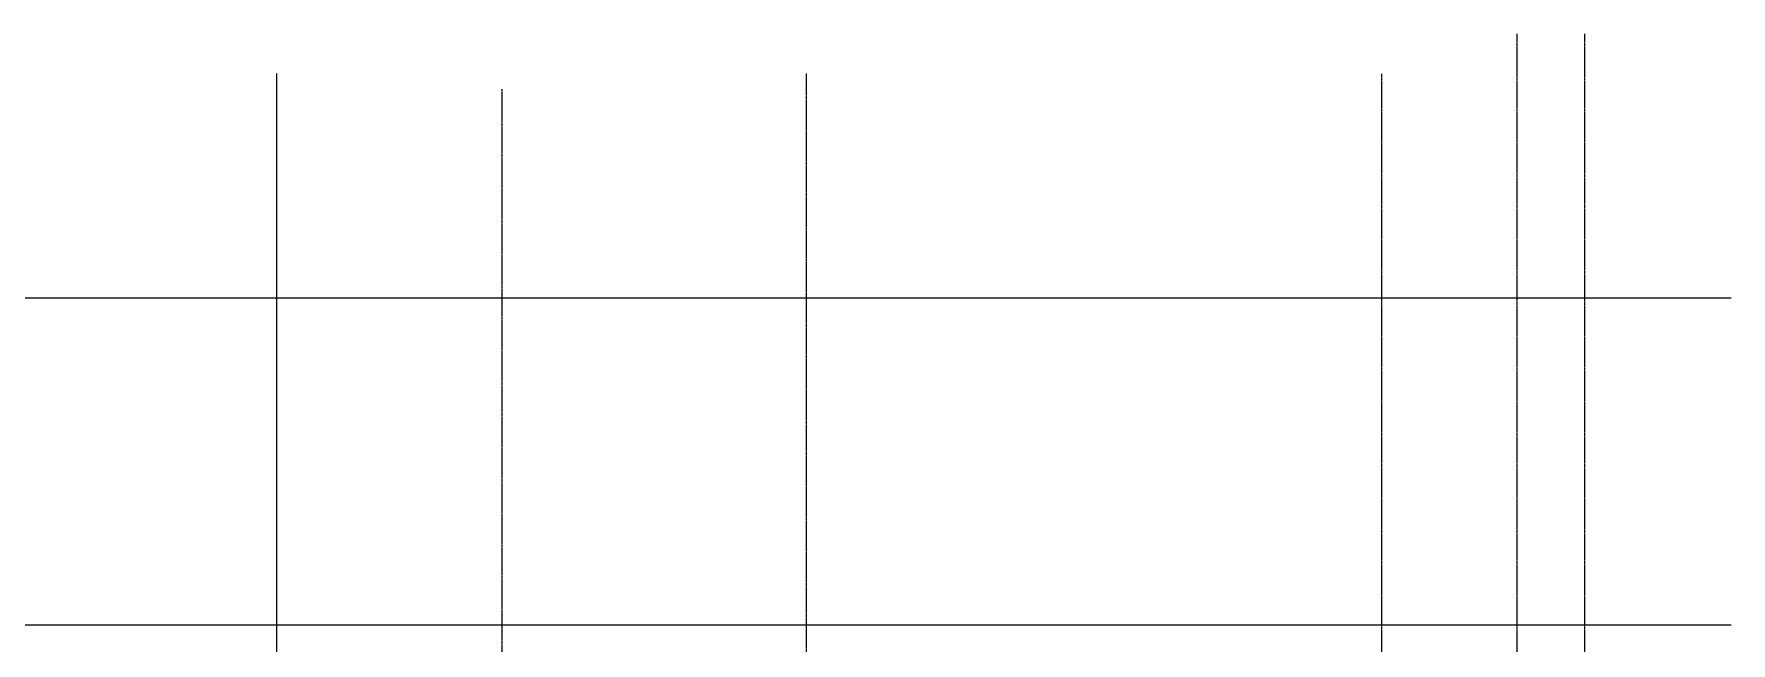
# Model space of a CAD drawing. Extents: x 5432254 to 5695744, y -448727 to -401527.
# Drawn here: x 5674773 to 5689823, y -420649 to -415246 of the extents above; entities that cross this region are included whole.
import ezdxf

# ---------------------------------------------------------------- set-up
doc = ezdxf.new("R2010")
doc.units = 0
doc.linetypes.add('DOTE', pattern=[2.42, 2, -0.2, 0.02, -0.2])
doc.layers.add('DOTE', color=251, linetype='DOTE', lineweight=0)

msp = doc.modelspace()

# ---------------------------------------------------------------- linework, layer by layer
at = {"layer": 'DOTE'}
for p, q in [((5687923.4, -415245.8), (5687923.4, -421790.9)), ((5688523.4, -415245.8), (5688523.4, -435740.9)), ((5681623.4, -424190.9), (5681623.4, -415595.8)), ((5686723.4, -415595.8), (5686723.4, -436290.9)), ((5678923.4, -415735.9), (5678923.4, -436290.9))]:
    msp.add_line(p, q, dxfattribs=at)
at = {"layer": 'DOTE', "ltscale": 0.5}
for p, q in [((5676923.4, -415595.8), (5676923.4, -427190.9)), ((5689823.4, -417590.9), (5646423.4, -417590.9)), ((5689823.4, -420490.9), (5646423.4, -420490.9))]:
    msp.add_line(p, q, dxfattribs=at)

doc.saveas('drawing.dxf')
